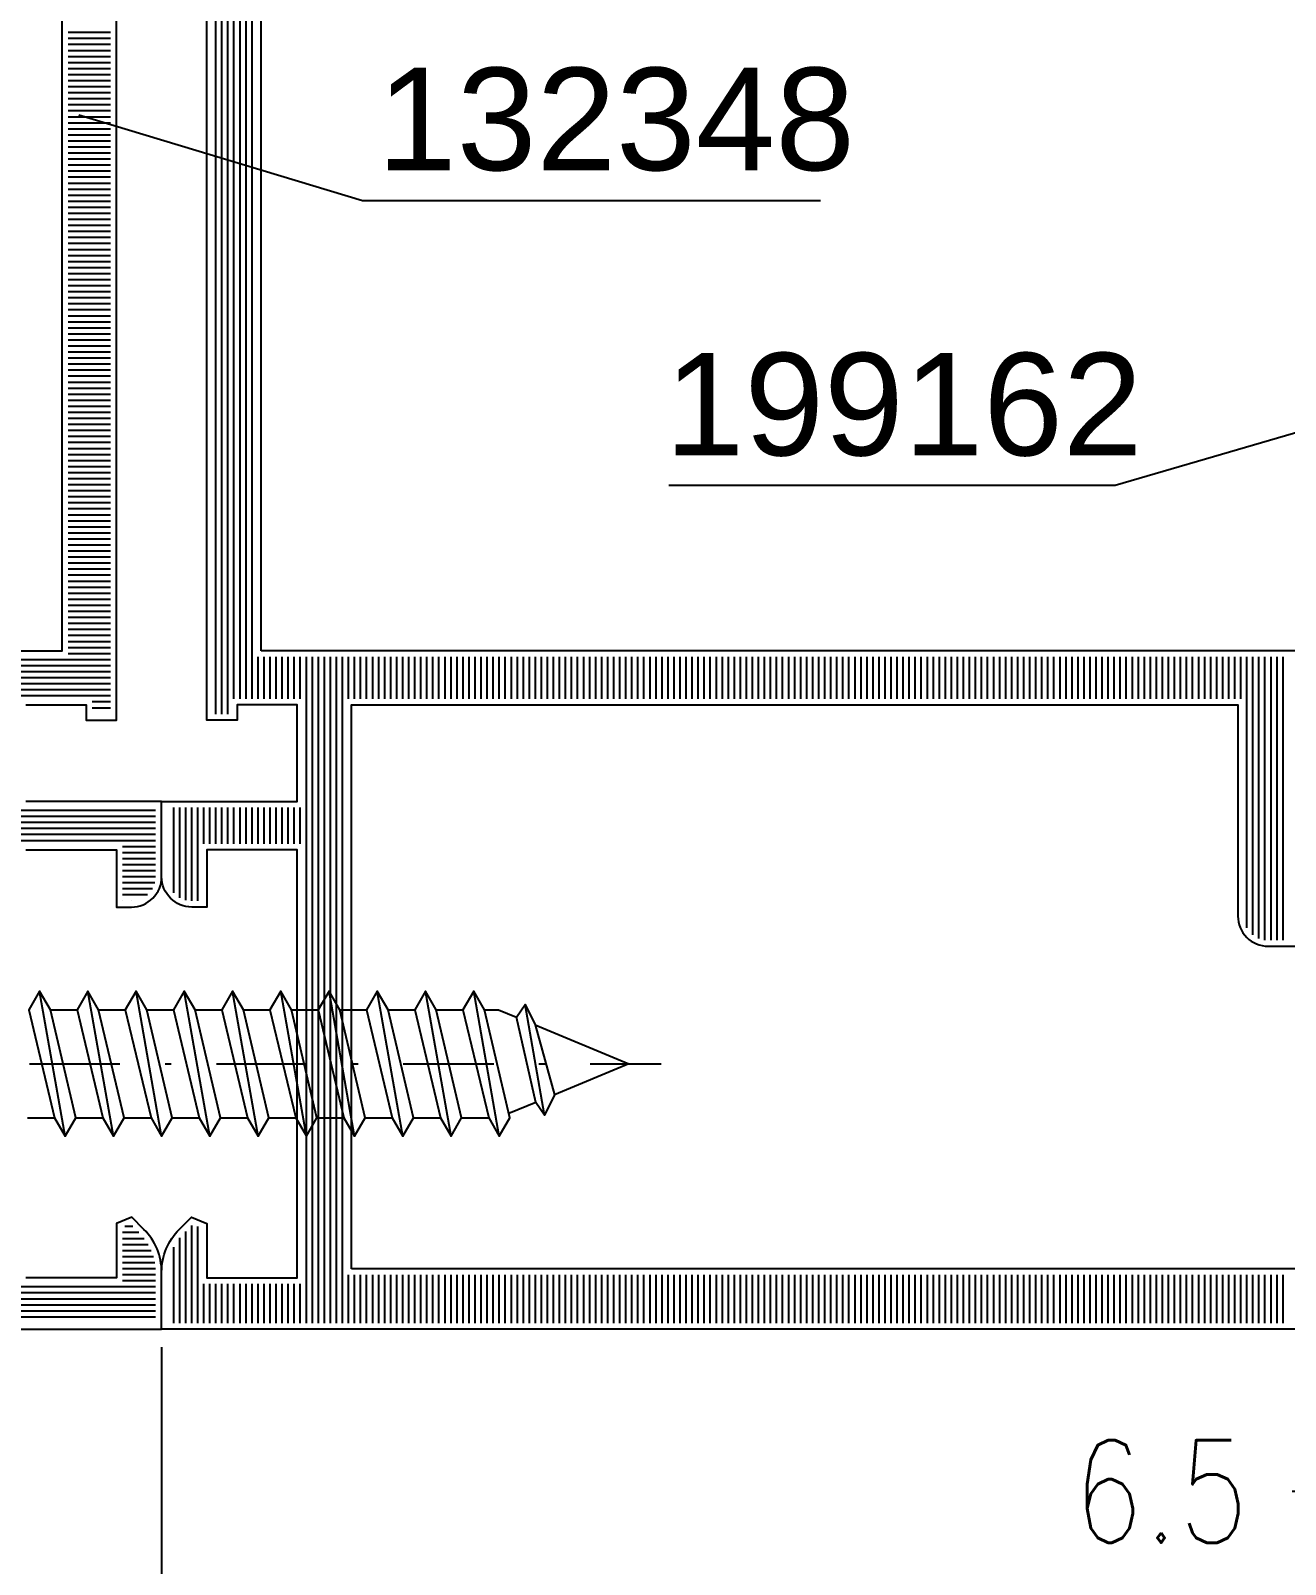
# Model space of a CAD drawing. Extents: x 15 to 184, y 134 to 230.
# Drawn here: x 50.03 to 70.84, y 163.2 to 188.63 of the extents above; entities that cross this region are included whole.
import ezdxf

# ---------------------------------------------------------------- set-up
doc = ezdxf.new("R2010")
doc.units = 0
doc.header["$LTSCALE"] = 6
doc.linetypes.add('CENTER', pattern=[1.02, 0.5, -0.25, 0.02, -0.25])
doc.layers.get('0').update_dxf_attribs({"color": 4, "linetype": 'CONTINUOUS'})
doc.layers.get('DEFPOINTS').update_dxf_attribs({"linetype": 'CONTINUOUS'})
for name, color, linetype in [('CENT_12', 40, 'CENTER'), ('CONST25', 3, 'CONTINUOUS'), ('KH_NOR', 7, 'CONTINUOUS'), ('KH_SCH', 3, 'CONTINUOUS'), ('KN_NOR', 7, 'CONTINUOUS'), ('KN_SCH', 3, 'CONTINUOUS'), ('LLMASSE', 7, 'CONTINUOUS'), ('PNR', 7, 'CONTINUOUS')]:
    doc.layers.add(name, color=color, linetype=linetype)
doc.styles.add('SIM80S00', font='simplex.shx', dxfattribs={"width": 0.8})
doc.styles.get("Standard").update_dxf_attribs({"font": 'simplex.shx', "width": 0.8})
doc.styles.add('SWISSL', font='swissl_0.ttf')
doc.dimstyles.new('DOK-1ZU1-PUNKT', dxfattribs={"dimscale": 0, "dimtxt": 3, "dimasz": 1.5, "dimexe": 1.5, "dimexo": 0.6, "dimgap": 1.5, "dimtad": 0, "dimdsep": 46, "dimtxsty": 'Standard', "dimblk": 'PUNKT', "dimblk1": 'PUNKT', "dimblk2": 'PUNKT', "dimcen": 0, "dimclrd": 2, "dimclre": 2, "dimclrt": 7, "dimadec": 0, "dimazin": 0, "dimtfac": 0.7, "dimtdec": 4, "dimtofl": 0, "dimtmove": 0, "dimatfit": 3, "dimldrblk": 'PUNKT', "dimfxl": 1, "dimtolj": 1, "dimtzin": 0, "dimarcsym": 0})
doc.dimstyles.new('DOK-1ZU2-PUNKT', dxfattribs={"dimscale": 0.5, "dimtxt": 3.4, "dimasz": 1.5, "dimexe": 1.5, "dimexo": 0.6, "dimgap": 1.5, "dimtad": 0, "dimlfac": 2, "dimdsep": 46, "dimtxsty": 'SIM80S00', "dimblk": 'PUNKT', "dimblk1": 'PUNKT', "dimblk2": 'PUNKT', "dimcen": 0, "dimclrd": 3, "dimclre": 3, "dimclrt": 3, "dimadec": 0, "dimazin": 0, "dimtfac": 0.7, "dimtofl": 0, "dimtmove": 2, "dimatfit": 3, "dimldrblk": 'PUNKT', "dimfxl": 1, "dimtolj": 1, "dimarcsym": 0})

# ---------------------------------------------------------------- blocks, each defined once
blk = doc.blocks.new('*X8')
at = {"color": 0}
for p, q in [((0.4, 0.2), (0.4, 41.8)), ((0.6, 0.2), (0.6, 41.8)), ((0.8, 0.2), (0.8, 41.8)), ((1, 0.2), (1, 41.8)), ((1.2, 0.2), (1.2, 41.8)), ((1.4, 0.2), (1.4, 41.8)), ((21, 1.7), (21, 40.3)), ((21.2, 1.7), (21.2, 40.3)), ((21.4, 1.7), (21.4, 40.3)), ((21.6, 1.7), (21.6, 40.3)), ((21.8, 1.7), (21.8, 40.3)), ((22, 1.7), (22, 40.3)), ((22.2, 1.7), (22.2, 40.3)), ((16.2, 0.2), (16.2, 6.1)), ((16.4, 0.2), (16.4, 6.1)), ((16.6, 0.2), (16.6, 6.1)), ((16.8, 0.2), (16.8, 6.1)), ((17, 0.2), (17, 6.1)), ((17.2, 0.2), (17.2, 6.1)), ((22.4, 1.7), (22.4, 3.1)), ((22.6, 1.7), (22.6, 3.1)), ((22.8, 1.7), (22.8, 3.1)), ((23, 1.7), (23, 3.1)), ((23.2, 1.7), (23.2, 3.1)), ((23.4, 1.7), (23.4, 3.1)), ((23.6, 1.7), (23.6, 3.1)), ((23.8, 1.7), (23.8, 3.1)), ((24, 1.7), (24, 3.1)), ((24.2, 1.7), (24.2, 3.1)), ((24.4, 1.7), (24.4, 3.1)), ((24.6, 1.7), (24.6, 3.1)), ((24.8, 1.7), (24.8, 3.1)), ((25, 1.7), (25, 3.1)), ((25.2, 1.7), (25.2, 3.1)), ((25.4, 1.7), (25.4, 3.1)), ((25.6, 1.7), (25.6, 3.1)), ((25.8, 1.7), (25.8, 3.1)), ((26, 1.7), (26, 3.1)), ((26.2, 1.7), (26.2, 3.1)), ((26.4, 1.7), (26.4, 3.1)), ((26.6, 1.7), (26.6, 3.1)), ((26.8, 1.7), (26.8, 3.1)), ((27, 1.7), (27, 3.1)), ((27.2, 1.7), (27.2, 3.1)), ((27.4, 1.7), (27.4, 3.1)), ((27.6, 1.7), (27.6, 3.1)), ((27.8, 1.7), (27.8, 3.1)), ((28, 1.7), (28, 3.1)), ((28.2, 1.7), (28.2, 3.1)), ((28.4, 1.7), (28.4, 3.1)), ((28.6, 1.7), (28.6, 3.1)), ((28.8, 1.7), (28.8, 3.1)), ((29, 1.7), (29, 3.1)), ((29.2, 1.7), (29.2, 3.1)), ((29.4, 1.7), (29.4, 3.1)), ((29.6, 1.7), (29.6, 3.1)), ((29.8, 1.7), (29.8, 3.1)), ((30, 1.7), (30, 3.1)), ((30.2, 1.7), (30.2, 3.1)), ((30.4, 1.7), (30.4, 3.1)), ((30.6, 1.7), (30.6, 3.1)), ((30.8, 1.7), (30.8, 3.1)), ((31, 1.7), (31, 3.1)), ((31.2, 1.7), (31.2, 3.1)), ((31.4, 1.7), (31.4, 3.1)), ((31.6, 1.7), (31.6, 3.1)), ((31.8, 1.7), (31.8, 3.1)), ((32, 1.7), (32, 3.1)), ((32.2, 1.7), (32.2, 3.1)), ((32.4, 1.7), (32.4, 3.1)), ((32.6, 1.7), (32.6, 3.1)), ((32.8, 1.7), (32.8, 3.1)), ((33, 1.7), (33, 3.1)), ((33.2, 1.7), (33.2, 3.1)), ((33.4, 1.7), (33.4, 3.1)), ((33.6, 1.7), (33.6, 3.1)), ((33.8, 1.7), (33.8, 3.1)), ((34, 1.7), (34, 3.1)), ((34.2, 1.7), (34.2, 3.1)), ((34.4, 1.7), (34.4, 3.1)), ((34.6, 1.7), (34.6, 3.1)), ((34.8, 1.7), (34.8, 3.1)), ((35, 1.7), (35, 3.1)), ((35.2, 1.7), (35.2, 3.1)), ((35.4, 1.7), (35.4, 3.1)), ((35.6, 1.7), (35.6, 3.1)), ((35.8, 1.7), (35.8, 3.1)), ((36, 1.7), (36, 3.1)), ((36.2, 1.7), (36.2, 3.1)), ((36.4, 1.7), (36.4, 3.1)), ((36.6, 1.7), (36.6, 3.1)), ((36.8, 1.7), (36.8, 3.1)), ((37, 1.7), (37, 3.1)), ((37.2, 1.7), (37.2, 3.1)), ((37.4, 1.7), (37.4, 3.1)), ((37.6, 1.7), (37.6, 3.1)), ((37.8, 1.7), (37.8, 3.1)), ((38, 1.7), (38, 3.1)), ((38.2, 1.7), (38.2, 3.1)), ((38.4, 1.7), (38.4, 3.1)), ((38.6, 1.7), (38.6, 3.1)), ((38.8, 1.7), (38.8, 3.1)), ((39, 1.7), (39, 3.1)), ((39.2, 1.7), (39.2, 3.1)), ((39.4, 1.7), (39.4, 3.1)), ((39.6, 1.7), (39.6, 3.1)), ((39.8, 1.7), (39.8, 3.1)), ((40, 1.7), (40, 3.1)), ((40.2, 1.7), (40.2, 3.1)), ((40.4, 1.7), (40.4, 3.1)), ((40.6, 1.7), (40.6, 3.1)), ((40.8, 1.7), (40.8, 3.1)), ((41, 1.7), (41, 3.1)), ((41.2, 1.7), (41.2, 3.1)), ((41.4, 1.7), (41.4, 3.1)), ((41.6, 1.7), (41.6, 3.1)), ((41.8, 1.7), (41.8, 3.1)), ((42, 1.7), (42, 3.1)), ((42.2, 1.7), (42.2, 3.1)), ((42.4, 1.7), (42.4, 3.1)), ((42.6, 1.7), (42.6, 3.1)), ((42.8, 1.7), (42.8, 3.1)), ((43, 1.7), (43, 3.1)), ((20.6, 1.7), (20.6, 2.3)), ((20.8, 1.7), (20.8, 2.3)), ((1.6, 0.2), (1.6, 1.3)), ((1.8, 0.2), (1.8, 1.3)), ((2, 0.203), (2, 1.3)), ((2.2, 0.226), (2.2, 1.3)), ((2.4, 0.272), (2.4, 1.3)), ((2.6, 0.343), (2.6, 1.3)), ((2.8, 0.444), (2.8, 1.3)), ((3, 0.578), (3, 1.3)), ((3.2, 0.759), (3.2, 1.3)), ((3.4, 0.959), (3.4, 1.219)), ((14.2, 1.3), (14.2, 1.3)), ((14.4, 0.471), (14.4, 1.3)), ((14.6, 0.307), (14.6, 1.3)), ((14.8, 0.225), (14.8, 1.3)), ((15, 0.2), (15, 1.3)), ((15.2, 0.2), (15.2, 1.3)), ((15.4, 0.2), (15.4, 1.3)), ((15.6, 0.2), (15.6, 1.3)), ((15.8, 0.2), (15.8, 1.3)), ((16, 0.2), (16, 1.3)), ((14.2, 0.997), (14.2, 1))]:
    blk.add_line(p, q, dxfattribs=at)
blk = doc.blocks.new('B-LL132348')
at = {"layer": 'KN_NOR'}
for points in [[(15.9, 4.5), (15.9, 1.5), (14, 1.5), (14, 1, 0.414214), (15, 0), (17.5, 0), (17.5, 4.5)], [(0, 42), (0, 0), (0, 0), (1.896, 0, 0.198912), (3.31, 0.586), (3.712, 0.988), (3.5, 1.5), (1.7, 1.5), (1.7, 4.5)]]:
    blk.add_lwpolyline(points, format="xyb", dxfattribs=at)
blk.add_lwpolyline([(20.7, 4.5), (20.7, 2.5), (20.2, 2.5), (20.2, 1.5), (49.8, 1.5)], dxfattribs=at)
blk.add_lwpolyline([(68, 35.7), (49.3, 35.7), (49.3, 32.7), (47.5, 32.7), (47.5, 38.7), (22.5, 38.7), (22.5, 3.3), (47.5, 3.3), (47.5, 9.3), (49.3, 9.3), (49.3, 6.3), (68, 6.3), (68, 35.7)], close=True, dxfattribs=at)
at = {"layer": 'KN_SCH'}
blk.add_blockref('*X8', (0, 0), dxfattribs=at)
blk = doc.blocks.new('*X10')
at = {"color": 0}
for p, q in [((0.2, 37.2), (1.8, 37.2)), ((12.9, 37.2), (22.3, 37.2)), ((0.2, 37), (1.8, 37)), ((0.2, 36.8), (1.8, 36.8)), ((12.9, 37), (22.3, 37)), ((12.9, 36.8), (22.3, 36.8)), ((0.2, 36.6), (1.8, 36.6)), ((0.2, 36.4), (1.8, 36.4)), ((0.2, 36.2), (1.8, 36.2)), ((12.906, 36.6), (22.3, 36.6)), ((12.958, 36.4), (22.3, 36.4)), ((13.076, 36.2), (22.3, 36.2)), ((0.2, 36), (1.8, 36)), ((0.2, 35.8), (1.8, 35.8)), ((13.313, 36), (22.3, 36)), ((20.9, 35.8), (22.3, 35.8)), ((0.2, 35.6), (1.8, 35.6)), ((0.2, 35.4), (1.8, 35.4)), ((0.2, 35.2), (1.8, 35.2)), ((20.9, 35.6), (22.3, 35.6)), ((20.9, 35.4), (22.3, 35.4)), ((20.9, 35.2), (22.3, 35.2)), ((0.2, 35), (1.8, 35)), ((0.2, 34.8), (1.8, 34.8)), ((0.2, 34.6), (1.8, 34.6)), ((20.9, 35), (22.3, 35)), ((20.9, 34.8), (22.3, 34.8)), ((20.9, 34.6), (22.3, 34.6)), ((0.2, 34.4), (1.8, 34.4)), ((0.2, 34.2), (1.8, 34.2)), ((20.9, 34.4), (22.3, 34.4)), ((20.9, 34.2), (22.3, 34.2)), ((0.2, 34), (1.8, 34)), ((0.2, 33.8), (1.8, 33.8)), ((0.2, 33.6), (1.8, 33.6)), ((20.9, 34), (22.3, 34)), ((20.9, 33.8), (22.3, 33.8)), ((20.9, 33.6), (22.3, 33.6)), ((0.2, 33.4), (1.8, 33.4)), ((0.2, 33.2), (1.8, 33.2)), ((20.9, 33.4), (22.3, 33.4)), ((20.9, 33.2), (22.3, 33.2)), ((0.2, 33), (1.8, 33)), ((0.2, 32.8), (1.8, 32.8)), ((0.2, 32.6), (1.8, 32.6)), ((20.9, 33), (22.3, 33)), ((20.9, 32.8), (22.3, 32.8)), ((20.9, 32.6), (22.3, 32.6)), ((0.2, 32.4), (1.8, 32.4)), ((0.2, 32.2), (1.8, 32.2)), ((20.9, 32.4), (22.3, 32.4)), ((20.9, 32.2), (22.3, 32.2)), ((0.2, 32), (1.8, 32)), ((0.2, 31.8), (1.8, 31.8)), ((0.2, 31.6), (1.8, 31.6)), ((20.9, 32), (22.3, 32)), ((20.9, 31.8), (22.3, 31.8)), ((20.9, 31.6), (22.3, 31.6)), ((0.2, 31.4), (1.8, 31.4)), ((0.2, 31.2), (1.8, 31.2)), ((20.9, 31.4), (22.3, 31.4)), ((20.9, 31.2), (22.3, 31.2)), ((0.2, 31), (1.8, 31)), ((0.2, 30.8), (1.8, 30.8)), ((0.2, 30.6), (1.8, 30.6)), ((20.9, 31), (22.3, 31)), ((20.9, 30.8), (22.3, 30.8)), ((20.9, 30.6), (22.3, 30.6)), ((0.2, 30.4), (1.8, 30.4)), ((0.2, 30.2), (1.8, 30.2)), ((20.9, 30.4), (22.3, 30.4)), ((20.9, 30.2), (22.3, 30.2)), ((0.2, 30), (1.8, 30)), ((0.2, 29.8), (1.8, 29.8)), ((0.2, 29.6), (1.8, 29.6)), ((20.9, 30), (22.3, 30)), ((20.9, 29.8), (22.3, 29.8)), ((20.9, 29.6), (22.3, 29.6)), ((0.2, 29.4), (1.8, 29.4)), ((0.2, 29.2), (1.8, 29.2)), ((0.2, 29), (1.8, 29)), ((20.9, 29.4), (22.3, 29.4)), ((20.9, 29.2), (22.3, 29.2)), ((20.9, 29), (22.3, 29)), ((0.2, 28.8), (1.8, 28.8)), ((0.2, 28.6), (1.8, 28.6)), ((20.9, 28.8), (22.3, 28.8)), ((20.9, 28.6), (22.3, 28.6)), ((0.2, 28.4), (1.8, 28.4)), ((0.2, 28.2), (1.8, 28.2)), ((0.2, 28), (1.8, 28)), ((20.9, 28.4), (22.3, 28.4)), ((20.9, 28.2), (22.3, 28.2)), ((20.9, 28), (22.3, 28)), ((0.2, 27.8), (1.8, 27.8)), ((0.2, 27.6), (1.8, 27.6)), ((20.9, 27.8), (22.3, 27.8)), ((20.9, 27.6), (22.3, 27.6)), ((0.2, 27.4), (1.8, 27.4)), ((0.2, 27.2), (1.8, 27.2)), ((0.2, 27), (1.8, 27)), ((20.9, 27.4), (22.3, 27.4)), ((20.9, 27.2), (22.3, 27.2)), ((20.9, 27), (22.3, 27)), ((0.2, 26.8), (1.8, 26.8)), ((0.2, 26.6), (1.8, 26.6)), ((20.9, 26.8), (22.3, 26.8)), ((20.9, 26.6), (22.3, 26.6)), ((0.2, 26.4), (1.8, 26.4)), ((0.2, 26.2), (1.8, 26.2)), ((0.2, 26), (1.8, 26)), ((20.9, 26.4), (22.3, 26.4)), ((20.9, 26.2), (22.3, 26.2)), ((20.9, 26), (22.3, 26)), ((0.2, 25.8), (1.8, 25.8)), ((0.2, 25.6), (1.8, 25.6)), ((20.9, 25.8), (22.3, 25.8)), ((20.9, 25.6), (22.3, 25.6)), ((0.2, 25.4), (1.8, 25.4)), ((0.2, 25.2), (1.8, 25.2)), ((0.2, 25), (1.8, 25)), ((20.9, 25.4), (22.3, 25.4)), ((20.9, 25.2), (22.3, 25.2)), ((20.9, 25), (22.3, 25)), ((0.2, 24.8), (1.8, 24.8)), ((0.2, 24.6), (1.8, 24.6)), ((20.9, 24.8), (22.3, 24.8)), ((20.9, 24.6), (22.3, 24.6)), ((0.2, 24.4), (1.8, 24.4)), ((0.2, 24.2), (1.8, 24.2)), ((0.2, 24), (1.8, 24)), ((20.9, 24.4), (22.3, 24.4)), ((20.9, 24.2), (22.3, 24.2)), ((20.9, 24), (22.3, 24)), ((0.2, 23.8), (1.8, 23.8)), ((0.2, 23.6), (1.8, 23.6)), ((0.2, 23.4), (1.8, 23.4)), ((20.9, 23.8), (22.3, 23.8)), ((20.9, 23.6), (22.3, 23.6)), ((20.9, 23.4), (22.3, 23.4)), ((0.2, 23.2), (1.8, 23.2)), ((0.2, 23), (1.8, 23)), ((20.9, 23.2), (22.3, 23.2)), ((20.9, 23), (22.3, 23)), ((0.2, 22.8), (1.8, 22.8)), ((0.2, 22.6), (1.8, 22.6)), ((0.2, 22.4), (1.8, 22.4)), ((20.9, 22.8), (22.3, 22.8)), ((20.9, 22.6), (22.3, 22.6)), ((20.9, 22.4), (22.3, 22.4)), ((0.2, 22.2), (1.8, 22.2)), ((0.2, 22), (1.8, 22)), ((20.9, 22.2), (22.3, 22.2)), ((20.9, 22), (22.3, 22)), ((0.2, 21.8), (1.8, 21.8)), ((0.2, 21.6), (1.8, 21.6)), ((0.2, 21.4), (1.8, 21.4)), ((20.9, 21.8), (22.3, 21.8)), ((20.9, 21.6), (22.3, 21.6)), ((20.9, 21.4), (22.3, 21.4)), ((0.2, 21.2), (1.8, 21.2)), ((0.2, 21), (1.8, 21)), ((20.9, 21.2), (22.3, 21.2)), ((20.9, 21), (22.3, 21)), ((0.2, 20.8), (1.8, 20.8)), ((0.2, 20.6), (1.8, 20.6)), ((0.2, 20.4), (1.8, 20.4)), ((20.9, 20.8), (22.3, 20.8)), ((20.9, 20.6), (22.3, 20.6)), ((20.9, 20.4), (22.3, 20.4)), ((0.2, 20.2), (1.8, 20.2)), ((0.2, 20), (1.8, 20)), ((20.9, 20.2), (22.3, 20.2)), ((20.9, 20), (22.3, 20)), ((0.2, 19.8), (1.8, 19.8)), ((0.2, 19.6), (1.8, 19.6)), ((0.2, 19.4), (1.8, 19.4)), ((20.9, 19.8), (22.3, 19.8)), ((20.9, 19.6), (22.3, 19.6)), ((20.9, 19.4), (22.3, 19.4)), ((0.2, 19.2), (1.8, 19.2)), ((0.2, 19), (1.8, 19)), ((20.9, 19.2), (22.3, 19.2)), ((20.9, 19), (22.3, 19)), ((0.2, 18.8), (1.8, 18.8)), ((0.2, 18.6), (1.8, 18.6)), ((0.2, 18.4), (1.8, 18.4)), ((20.9, 18.8), (22.3, 18.8)), ((20.9, 18.6), (22.3, 18.6)), ((20.9, 18.4), (22.3, 18.4)), ((0.2, 18.2), (1.8, 18.2)), ((0.2, 18), (1.8, 18)), ((20.9, 18.2), (22.3, 18.2)), ((20.9, 18), (22.3, 18)), ((0.2, 17.8), (1.8, 17.8)), ((0.2, 17.6), (1.8, 17.6)), ((0.2, 17.4), (1.8, 17.4)), ((20.9, 17.8), (22.3, 17.8)), ((20.9, 17.6), (22.3, 17.6)), ((20.9, 17.4), (22.3, 17.4)), ((0.2, 17.2), (1.8, 17.2)), ((0.2, 17), (1.8, 17)), ((0.2, 16.8), (1.8, 16.8)), ((20.9, 17.2), (22.3, 17.2)), ((20.9, 17), (22.3, 17)), ((20.9, 16.8), (22.3, 16.8)), ((0.2, 16.6), (1.8, 16.6)), ((0.2, 16.4), (1.8, 16.4)), ((20.9, 16.6), (22.3, 16.6)), ((20.9, 16.4), (22.3, 16.4)), ((0.2, 16.2), (1.8, 16.2)), ((0.2, 16), (1.8, 16)), ((0.2, 15.8), (1.8, 15.8)), ((20.9, 16.2), (22.3, 16.2)), ((20.9, 16), (22.3, 16)), ((20.9, 15.8), (22.3, 15.8)), ((0.2, 15.6), (1.8, 15.6)), ((0.2, 15.4), (1.8, 15.4)), ((20.9, 15.6), (22.3, 15.6)), ((20.9, 15.4), (22.3, 15.4)), ((0.2, 15.2), (1.8, 15.2)), ((0.2, 15), (1.8, 15)), ((0.2, 14.8), (1.8, 14.8)), ((20.9, 15.2), (22.3, 15.2)), ((20.9, 15), (22.3, 15)), ((20.9, 14.8), (22.3, 14.8)), ((0.2, 14.6), (1.8, 14.6)), ((0.2, 14.4), (1.8, 14.4)), ((20.9, 14.6), (22.3, 14.6)), ((20.9, 14.4), (22.3, 14.4)), ((0.2, 14.2), (1.8, 14.2)), ((0.2, 14), (1.8, 14)), ((0.2, 13.8), (1.8, 13.8)), ((20.9, 14.2), (22.3, 14.2)), ((20.9, 14), (22.3, 14)), ((20.9, 13.8), (22.3, 13.8)), ((0.2, 13.6), (1.8, 13.6)), ((0.2, 13.4), (1.8, 13.4)), ((20.9, 13.6), (22.3, 13.6)), ((20.9, 13.4), (22.3, 13.4)), ((0.2, 13.2), (1.8, 13.2)), ((0.2, 13), (1.8, 13)), ((0.2, 12.8), (1.8, 12.8)), ((20.9, 13.2), (22.3, 13.2)), ((20.9, 13), (22.3, 13)), ((20.9, 12.8), (22.3, 12.8)), ((0.2, 12.6), (1.8, 12.6)), ((0.2, 12.4), (1.8, 12.4)), ((20.9, 12.6), (22.3, 12.6)), ((20.9, 12.4), (22.3, 12.4)), ((0.2, 12.2), (1.8, 12.2)), ((0.2, 12), (1.8, 12)), ((0.2, 11.8), (1.8, 11.8)), ((20.9, 12.2), (22.3, 12.2)), ((20.9, 12), (22.3, 12)), ((20.9, 11.8), (22.3, 11.8)), ((0.2, 11.6), (1.8, 11.6)), ((0.2, 11.4), (1.8, 11.4)), ((0.2, 11.2), (1.8, 11.2)), ((20.9, 11.6), (22.3, 11.6)), ((20.9, 11.4), (22.3, 11.4)), ((20.9, 11.2), (22.3, 11.2)), ((0.2, 11), (1.8, 11)), ((0.2, 10.8), (1.8, 10.8)), ((20.9, 11), (22.3, 11)), ((20.9, 10.8), (22.3, 10.8)), ((0.2, 10.6), (1.8, 10.6)), ((0.2, 10.4), (1.8, 10.4)), ((0.2, 10.2), (1.8, 10.2)), ((20.9, 10.6), (22.3, 10.6)), ((20.9, 10.4), (22.3, 10.4)), ((20.9, 10.2), (22.3, 10.2)), ((0.2, 10), (1.8, 10)), ((0.2, 9.8), (1.8, 9.8)), ((20.9, 10), (22.3, 10)), ((20.9, 9.8), (22.3, 9.8)), ((0.2, 9.6), (1.8, 9.6)), ((0.2, 9.4), (1.8, 9.4)), ((0.2, 9.2), (1.8, 9.2)), ((20.9, 9.6), (22.3, 9.6)), ((20.9, 9.4), (22.3, 9.4)), ((20.9, 9.2), (22.3, 9.2)), ((0.2, 9), (1.8, 9)), ((0.2, 8.8), (1.8, 8.8)), ((20.9, 9), (22.3, 9)), ((20.9, 8.8), (22.3, 8.8)), ((0.2, 8.6), (1.8, 8.6)), ((0.2, 8.4), (1.8, 8.4)), ((0.2, 8.2), (1.8, 8.2)), ((20.9, 8.6), (22.3, 8.6)), ((20.9, 8.4), (22.3, 8.4)), ((20.9, 8.2), (22.3, 8.2)), ((0.2, 8), (1.8, 8)), ((0.2, 7.8), (1.8, 7.8)), ((20.9, 8), (22.3, 8)), ((20.9, 7.8), (22.3, 7.8)), ((0.2, 7.6), (1.8, 7.6)), ((0.2, 7.4), (1.8, 7.4)), ((0.2, 7.2), (1.8, 7.2)), ((20.9, 7.6), (22.3, 7.6)), ((20.9, 7.4), (22.3, 7.4)), ((20.9, 7.2), (22.3, 7.2)), ((0.2, 7), (1.8, 7)), ((0.2, 6.8), (1.8, 6.8)), ((20.9, 7), (22.3, 7)), ((20.9, 6.8), (22.3, 6.8)), ((0.2, 6.6), (1.8, 6.6)), ((0.2, 6.4), (1.8, 6.4)), ((0.2, 6.2), (1.8, 6.2)), ((20.9, 6.6), (22.3, 6.6)), ((20.9, 6.4), (22.3, 6.4)), ((20.9, 6.2), (22.3, 6.2)), ((0.2, 6), (22.3, 6)), ((0.2, 5.8), (22.3, 5.8)), ((0.2, 5.6), (22.3, 5.6)), ((0.2, 5.4), (22.3, 5.4)), ((0.2, 5.2), (22.3, 5.2)), ((0.2, 5), (22.3, 5)), ((0.2, 4.8), (22.3, 4.8)), ((0.2, 4.6), (1.5, 4.6)), ((16.1, 4.6), (17.3, 4.6)), ((20.9, 4.6), (22.3, 4.6)), ((0.2, 4.4), (1.5, 4.4)), ((0.2, 4.2), (1.5, 4.2)), ((16.1, 4.4), (17.3, 4.4)), ((16.1, 4.2), (17.3, 4.2)), ((20.9, 4.4), (22.3, 4.4)), ((20.9, 4.2), (22.3, 4.2)), ((0.2, 4), (1.5, 4)), ((0.2, 3.8), (1.5, 3.8)), ((0.2, 3.6), (1.5, 3.6)), ((16.1, 4), (17.3, 4)), ((16.1, 3.8), (17.3, 3.8)), ((16.1, 3.6), (17.3, 3.6)), ((20.9, 4), (22.3, 4)), ((20.9, 3.8), (22.3, 3.8)), ((20.9, 3.6), (22.3, 3.6)), ((0.2, 3.4), (1.5, 3.4)), ((0.2, 3.2), (1.5, 3.2)), ((16.1, 3.4), (17.3, 3.4)), ((16.1, 3.2), (17.3, 3.2)), ((20.9, 3.4), (22.3, 3.4)), ((20.9, 3.2), (22.3, 3.2)), ((0.2, 3), (1.5, 3)), ((0.2, 2.8), (1.5, 2.8)), ((0.2, 2.6), (1.5, 2.6)), ((16.1, 3), (17.3, 3)), ((16.1, 2.8), (17.3, 2.8)), ((16.1, 2.6), (17.3, 2.6)), ((20.9, 3), (49.1, 3)), ((20.9, 2.8), (49.1, 2.8)), ((20.9, 2.6), (49.1, 2.6)), ((0.2, 2.4), (1.5, 2.4)), ((0.2, 2.2), (1.5, 2.2)), ((16.1, 2.4), (17.3, 2.4)), ((16.1, 2.2), (17.3, 2.2)), ((20.4, 2.2), (49.6, 2.2)), ((20.9, 2.4), (49.1, 2.4)), ((0.2, 2), (1.5, 2)), ((0.2, 1.8), (1.5, 1.8)), ((0.2, 1.6), (1.5, 1.6)), ((16.1, 2), (17.3, 2)), ((16.1, 1.8), (17.3, 1.8)), ((16.1, 1.6), (17.3, 1.6)), ((20.4, 2), (49.6, 2)), ((20.4, 1.8), (49.6, 1.8)), ((0.2, 1.4), (1.5, 1.4)), ((0.2, 1.2), (3.408, 1.2)), ((14.2, 1.2), (17.3, 1.2)), ((16.1, 1.4), (17.3, 1.4)), ((0.2, 1), (3.441, 1)), ((0.2, 0.8), (3.241, 0.8)), ((0.2, 0.6), (3.027, 0.6)), ((14.2, 1), (17.3, 1)), ((14.225, 0.8), (17.3, 0.8)), ((14.307, 0.6), (17.3, 0.6)), ((0.2, 0.4), (2.72, 0.4)), ((14.471, 0.4), (17.3, 0.4))]:
    blk.add_line(p, q, dxfattribs=at)
blk = doc.blocks.new('B-LL132342')
at = {"layer": 'KH_NOR'}
blk.add_lwpolyline([(0, 67), (0, 0), (0, 0), (1.896, 0, 0.198912), (3.31, 0.586), (3.712, 0.988), (3.5, 1.5), (1.7, 1.5), (1.7, 4.5), (15.9, 4.5), (15.9, 1.5), (14, 1.5), (14, 1, 0.414214), (15, 0), (17.5, 0), (17.5, 4.5), (20.7, 4.5), (20.7, 2.5), (20.2, 2.5), (20.2, 1.5), (49.8, 1.5)], format="xyb", dxfattribs=at)
blk.add_lwpolyline([(2, 6.3), (20.7, 6.3), (20.7, 35.7), (13.7, 35.7, -0.414214), (12.7, 36.7), (12.7, 57.7), (9.2, 57.7), (9.2, 65), (2, 65), (2, 6.3)], format="xyb", close=True, dxfattribs=at)
blk.add_lwpolyline([(22.5, 3.3), (47.5, 3.3), (47.5, 9.3), (49.3, 9.3), (49.3, 6.3), (68, 6.3), (68, 35.7), (49.3, 35.7), (49.3, 32.7), (47.5, 32.7), (47.5, 38.7), (22.5, 38.7), (22.5, 3.3)], close=True, dxfattribs=at)
at = {"layer": 'KH_SCH'}
blk.add_blockref('*X10', (0, 0), dxfattribs=at)
blk = doc.blocks.new('PUNKT')
at = {"color": 0, "linetype": 'CONTINUOUS'}
blk.add_line((-0.5, 0), (-1, 0), dxfattribs=at)
at = {"color": 0, "linetype": 'CONTINUOUS', "const_width": 0.5}
blk.add_lwpolyline([(-0.25, 0, 1), (0.25, 0, 1)], format="xyb", close=True, dxfattribs=at)
blk = doc.blocks.new('*D38')
at = {"color": 3, "linetype": 'ByBlock', "transparency": 16777216}
for p, q in [((31.206, 166.8), (31.206, 158.658)), ((52.206, 166.8), (52.206, 158.658)), ((31.956, 159.408), (39.855, 159.408)), ((51.456, 159.408), (43.557, 159.408))]:
    blk.add_line(p, q, dxfattribs=at)
at = {"layer": 'DEFPOINTS', "color": 0, "linetype": 'ByBlock', "transparency": 16777216}
for p in [(31.206, 167.1), (52.206, 167.1), (52.206, 159.408)]:
    blk.add_point(p, dxfattribs=at)
at = {"color": 3, "linetype": 'ByBlock', "transparency": 16777216, "xscale": 0.75, "yscale": 0.75, "zscale": 0.75, "rotation": 180}
blk.add_blockref('PUNKT', (31.206, 159.408), dxfattribs=at)
at = {"color": 3, "linetype": 'ByBlock', "transparency": 16777216, "xscale": 0.75, "yscale": 0.75, "zscale": 0.75}
blk.add_blockref('PUNKT', (52.206, 159.408), dxfattribs=at)
at = {"color": 3, "linetype": 'ByBlock', "transparency": 16777216, "insert": (41.706, 159.408), "char_height": 1.7, "attachment_point": 5, "style": 'SIM80S00'}
blk.add_mtext('\\A1;42', dxfattribs=at)
blk = doc.blocks.new('*D39')
at = {"color": 3, "linetype": 'ByBlock', "transparency": 16777216}
for p, q in [((52.206, 166.8), (52.206, 158.658)), ((85.706, 166.8), (85.706, 158.658)), ((52.956, 159.408), (67.105, 159.408)), ((84.956, 159.408), (70.807, 159.408))]:
    blk.add_line(p, q, dxfattribs=at)
at = {"layer": 'DEFPOINTS', "color": 0, "linetype": 'ByBlock', "transparency": 16777216}
for p in [(52.206, 167.1), (85.706, 167.1), (85.706, 159.408)]:
    blk.add_point(p, dxfattribs=at)
at = {"color": 3, "linetype": 'ByBlock', "transparency": 16777216, "xscale": 0.75, "yscale": 0.75, "zscale": 0.75, "rotation": 180}
blk.add_blockref('PUNKT', (52.206, 159.408), dxfattribs=at)
at = {"color": 3, "linetype": 'ByBlock', "transparency": 16777216, "xscale": 0.75, "yscale": 0.75, "zscale": 0.75}
blk.add_blockref('PUNKT', (85.706, 159.408), dxfattribs=at)
at = {"color": 3, "linetype": 'ByBlock', "transparency": 16777216, "insert": (68.956, 159.408), "char_height": 1.7, "attachment_point": 5, "style": 'SIM80S00'}
blk.add_mtext('\\A1;67', dxfattribs=at)
blk = doc.blocks.new('*D50')
at = {"color": 3, "linetype": 'ByBlock', "transparency": 16777216}
for p, q in [((72.456, 176.9), (72.456, 163.658)), ((75.706, 176.9), (75.706, 163.658)), ((71.706, 164.408), (70.956, 164.408)), ((76.456, 164.408), (77.206, 164.408))]:
    blk.add_line(p, q, dxfattribs=at)
at = {"layer": 'DEFPOINTS', "color": 0, "linetype": 'ByBlock', "transparency": 16777216}
for p in [(72.456, 177.2), (75.706, 177.2), (72.456, 164.408)]:
    blk.add_point(p, dxfattribs=at)
at = {"color": 3, "linetype": 'ByBlock', "transparency": 16777216, "xscale": 0.75, "yscale": 0.75, "zscale": 0.75}
blk.add_blockref('PUNKT', (72.456, 164.408), dxfattribs=at)
at = {"color": 3, "linetype": 'ByBlock', "transparency": 16777216, "xscale": 0.75, "yscale": 0.75, "zscale": 0.75, "rotation": 180}
blk.add_blockref('PUNKT', (75.706, 164.408), dxfattribs=at)
at = {"color": 3, "linetype": 'ByBlock', "transparency": 16777216, "insert": (68.781, 164.408), "char_height": 1.7, "attachment_point": 5}
blk.add_mtext('\\A1;6.5', dxfattribs=at)
blk = doc.blocks.new('003')
at = {"layer": 'CENT_12', "linetype": 'CENTER'}
blk.add_lwpolyline([(-4.083, 0), (54.071, 0)], dxfattribs=at)
at = {"layer": 'CONST25'}
for points in [[(33.81, 1.79), (33.452, 2.41), (33.094, 1.79), (33.948, -1.79), (34.3, -2.4), (34.652, -1.79)], [(35.41, 1.79), (35.052, 2.41), (34.694, 1.79), (35.548, -1.79), (35.9, -2.4), (36.252, -1.79)], [(37.01, 1.79), (36.652, 2.41), (36.294, 1.79), (37.148, -1.79), (37.5, -2.4), (37.852, -1.79)], [(38.61, 1.79), (38.252, 2.41), (37.894, 1.79), (38.748, -1.79), (39.1, -2.4), (39.452, -1.79)], [(40.21, 1.79), (39.852, 2.41), (39.494, 1.79), (40.348, -1.79), (40.7, -2.4), (41.052, -1.79)], [(41.81, 1.79), (41.452, 2.41), (41.094, 1.79), (41.948, -1.79), (42.3, -2.4), (42.652, -1.79)], [(43.41, 1.79), (43.052, 2.41), (42.694, 1.79), (43.548, -1.79), (43.9, -2.4), (44.252, -1.79)], [(45.01, 1.79), (44.652, 2.41), (44.294, 1.79), (45.148, -1.79), (45.5, -2.4), (45.852, -1.79)], [(46.61, 1.79), (46.252, 2.41), (45.894, 1.79), (46.748, -1.79), (47.1, -2.4), (47.452, -1.79)], [(48.21, 1.79), (47.852, 2.41), (47.494, 1.79), (48.348, -1.79), (48.7, -2.4), (49.052, -1.79)], [(49.266, 1.547), (49.554, 1.972), (49.885, 1.29), (50.528, -1.024), (50.201, -1.7), (49.915, -1.278)]]:
    blk.add_lwpolyline(points, close=True, dxfattribs=at)
for points in [[(34.3, -2.4), (33.452, 2.41)], [(35.9, -2.4), (35.052, 2.41)], [(37.5, -2.4), (36.652, 2.41)], [(39.1, -2.4), (38.252, 2.41)], [(40.7, -2.4), (39.852, 2.41)], [(42.3, -2.4), (41.452, 2.41)], [(43.9, -2.4), (43.052, 2.41)], [(45.5, -2.4), (44.652, 2.41)], [(47.1, -2.4), (46.252, 2.41)], [(48.7, -2.4), (47.852, 2.41)], [(33.81, 1.79), (34.694, 1.79)], [(35.41, 1.79), (36.294, 1.79)], [(37.01, 1.79), (37.894, 1.79)], [(38.61, 1.79), (39.494, 1.79)], [(40.21, 1.79), (41.094, 1.79)], [(41.81, 1.79), (42.694, 1.79)], [(43.41, 1.79), (44.294, 1.79)], [(45.01, 1.79), (45.894, 1.79)], [(46.61, 1.79), (47.494, 1.79)], [(48.21, 1.79), (48.679, 1.79)], [(48.679, 1.79), (49.266, 1.547)], [(50.201, -1.7), (49.554, 1.972)], [(49.885, 1.29), (53, 0), (50.528, -1.024)], [(49.915, -1.278), (49.019, -1.649)], [(33.052, -1.79), (33.948, -1.79)], [(34.652, -1.79), (35.548, -1.79)], [(36.252, -1.79), (37.148, -1.79)], [(37.852, -1.79), (38.748, -1.79)], [(39.452, -1.79), (40.348, -1.79)], [(41.052, -1.79), (41.948, -1.79)], [(42.652, -1.79), (43.548, -1.79)], [(44.252, -1.79), (45.148, -1.79)], [(45.852, -1.79), (46.748, -1.79)], [(47.452, -1.79), (48.348, -1.79)]]:
    blk.add_lwpolyline(points, dxfattribs=at)

msp = doc.modelspace()

# ---------------------------------------------------------------- linework, layer by layer
at = {"layer": 'PNR', "color": 3}
for points in [[(50.8347, 187.2364), (55.5393, 185.8178), (63.1346, 185.8178)], [(72.8746, 182.507), (68.018, 181.0884), (60.6202, 181.0884)]]:
    msp.add_lwpolyline(points, dxfattribs=at)

# ---------------------------------------------------------------- block references
at = {"yscale": 0.5, "zscale": 0.5}
for name, xscale, rotation in [('B-LL132348', 0.5, 90), ('B-LL132342', -0.5, 270)]:
    msp.add_blockref(name, (52.2058, 167.1), dxfattribs=dict(at, xscale=xscale, rotation=rotation))
at = {"layer": 'LLMASSE', "xscale": 0.5, "yscale": 0.5, "zscale": 0.5}
msp.add_blockref('003', (33.4558, 171.5), dxfattribs=at)

# ---------------------------------------------------------------- texts
at = {"layer": 'PNR', "color": 10, "style": 'SWISSL'}
for s, p in [('132348', (55.7806, 186.3178)), ('199162', (60.5511, 181.5884))]:
    msp.add_text(s, height=1.7, dxfattribs=at).set_placement(p)

# ---------------------------------------------------------------- dimensions: what is measured, and where the dimension line sits
at = {"layer": 'LLMASSE'}
for base, p1, p2, dimstyle, override, picture, middle in [((72.4558, 164.4084), (75.7058, 177.2), (72.4558, 177.2), 'DOK-1ZU1-PUNKT', {"dimscale": 0.5, "dimtxt": 3.4, "dimlfac": 2, "dimclrd": 3, "dimclre": 3, "dimclrt": 3, "dimatfit": 1}, '*D50', (68.7811, 164.4084)), ((52.2058, 159.4084), (31.2058, 167.1), (52.2058, 167.1), 'DOK-1ZU2-PUNKT', {"dimtmove": 0, "dimatfit": 1}, '*D38', (41.7058, 159.4084)), ((85.7058, 159.4084), (52.2058, 167.1), (85.7058, 167.1), 'DOK-1ZU2-PUNKT', {"dimtmove": 0, "dimatfit": 1}, '*D39', (68.9558, 159.4084))]:
    dim = msp.add_linear_dim(base=base, p1=p1, p2=p2, dimstyle=dimstyle, override=override, dxfattribs=at)
    dim.commit()
    dim.dimension.update_dxf_attribs({"geometry": picture, "text_midpoint": middle})

doc.saveas('drawing.dxf')
